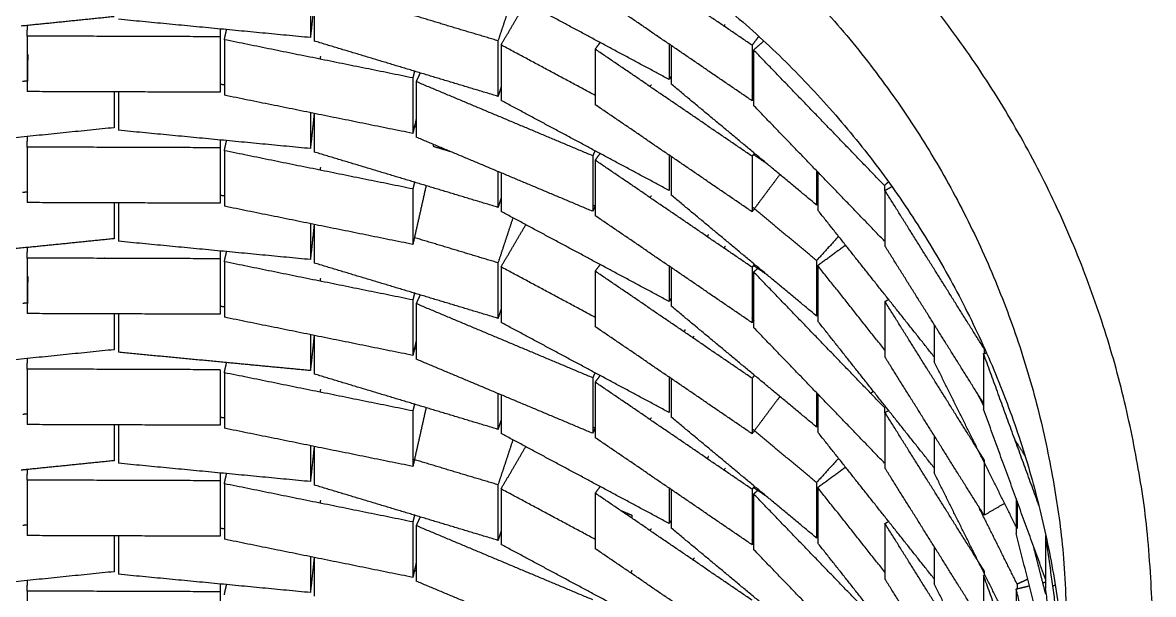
# Model space of a CAD drawing. Header units: centimetres. Extents: x 0 to 19.8, y 0 to 41.5.
# Drawn here: x 17.717 to 18.941, y 15.222 to 15.84 of the extents above; entities that cross this region are included whole.
import ezdxf

# ---------------------------------------------------------------- set-up
doc = ezdxf.new("R2010")
doc.units = ezdxf.units.CM
doc.layers.add('Make2D$Visible$Curves', color=7, linetype='Continuous', true_color=0x000000)

msp = doc.modelspace()

# ---------------------------------------------------------------- linework, layer by layer
at = {"layer": 'Make2D$Visible$Curves', "color": 18, "lineweight": -3, "true_color": 0x000000}
for points, weights, knots in [([(18.9403, 15.1694), (18.9403, 15.184), (18.9399, 15.1985), (18.92, 15.9618), (18.2011, 16.219), (17.6678, 16.4098), (17.1993, 16.0917)], [0.992137350088, 0.995976141069, 1, 0.825021666223, 1, 0.864071957732, 0.939329292259], [-0.566626, -0.566626, -0.566626, -0.535834, -0.535834, 0.80315, 0.80315, 1.84331, 1.84331, 1.84331]), ([(17.2166, 15.9899), (17.6532, 16.314), (18.1659, 16.1329), (18.8388, 15.8951), (18.8473, 15.1815), (18.8473, 15.1755), (18.8473, 15.1694)], [0.941506293451, 0.856573638651, 1, 0.819835262239, 1, 0.998141321531, 0.996320993359], [2.515272, 2.515272, 2.515272, 3.597399, 3.597399, 4.956711, 4.956711, 4.970734, 4.970734, 4.970734]), ([(17.2288, 15.8989), (17.6624, 16.2108), (18.1659, 16.0329), (18.8126, 15.8044), (18.8461, 15.1194)], [0.938958815068, 0.858769819386, 1, 0.825641357276, 0.988762031209], [2.531842, 2.531842, 2.531842, 3.597399, 3.597399, 4.912905, 4.912905, 4.912905])]:
    msp.add_rational_spline(points, weights, degree=2, knots=knots, dxfattribs=at)
for points in [[(18.5064, 15.8151), (18.4216, 15.873), (18.3367, 15.9309)], [(18.4167, 15.7781), (18.3257, 15.8268), (18.2348, 15.8755)], [(18.5064, 15.7551), (18.4216, 15.813), (18.3367, 15.8709)], [(18.0285, 15.8622), (18.0285, 15.8428), (18.0285, 15.8234)], [(18.0326, 15.8614), (18.0306, 15.8424), (18.0285, 15.8234)], [(18.0326, 15.8612), (18.0326, 15.8405), (18.0326, 15.8197)], [(18.2477, 15.8686), (18.2396, 15.8442), (18.2315, 15.8199)], [(18.2348, 15.8155), (18.2482, 15.8384), (18.2617, 15.8614)], [(17.8161, 15.846), (17.7658, 15.8409), (17.7155, 15.8358)], [(18.2315, 15.8199), (18.1856, 15.8337), (18.1397, 15.8475)], [(17.7222, 15.825), (17.7222, 15.8308), (17.7223, 15.8366)], [(18.0285, 15.8234), (17.9247, 15.8333), (17.8209, 15.8432)], [(17.931, 15.8327), (17.9309, 15.8285), (17.9309, 15.8243)], [(18.4761, 15.8362), (18.4768, 15.837), (18.4774, 15.8377)], [(17.9309, 15.8243), (17.8266, 15.8247), (17.7222, 15.825)], [(17.7222, 15.825), (17.7222, 15.795), (17.7222, 15.765)], [(17.9309, 15.8243), (17.9309, 15.7943), (17.9309, 15.7643)], [(17.9354, 15.8211), (17.9366, 15.8266), (17.9378, 15.832)], [(18.1394, 15.7798), (18.0374, 15.8004), (17.9354, 15.8211)], [(17.9354, 15.8211), (17.9354, 15.7911), (17.9354, 15.7611)], [(18.5138, 15.8249), (18.5101, 15.82), (18.5064, 15.8151)], [(18.5081, 15.81), (18.5138, 15.815), (18.5194, 15.82)], [(18.2315, 15.7599), (18.1321, 15.7898), (18.0326, 15.8197)], [(18.2315, 15.8199), (18.2315, 15.7899), (18.2315, 15.7599)], [(18.3367, 15.7609), (18.2857, 15.7882), (18.2348, 15.8155)], [(18.2348, 15.8155), (18.2348, 15.7855), (18.2348, 15.7555)], [(18.3367, 15.8109), (18.3393, 15.8144), (18.342, 15.8179)], [(18.5064, 15.6951), (18.4216, 15.753), (18.3367, 15.8109)], [(18.3367, 15.8109), (18.3367, 15.7809), (18.3367, 15.7509)], [(18.4167, 15.8163), (18.4167, 15.7972), (18.4167, 15.7781)], [(18.4189, 15.8148), (18.4189, 15.794), (18.4189, 15.7732)], [(18.5064, 15.8151), (18.5064, 15.7851), (18.5064, 15.7551)], [(18.6496, 15.6635), (18.5789, 15.7367), (18.5081, 15.81)], [(18.5081, 15.81), (18.5081, 15.78), (18.5081, 15.75)], [(17.7227, 15.7765), (17.7229, 15.7908), (17.723, 15.805)], [(18.0393, 15.8029), (18.0391, 15.8016), (18.039, 15.8003)], [(18.1411, 15.7874), (18.1403, 15.7836), (18.1394, 15.7798)], [(18.1431, 15.7757), (18.1453, 15.7805), (18.1475, 15.7852)], [(17.7232, 15.7766), (17.7202, 15.7763), (17.7171, 15.7759)], [(17.9355, 15.7723), (17.9332, 15.7725), (17.9309, 15.7727)], [(18.1394, 15.7798), (18.1394, 15.7498), (18.1394, 15.7198)], [(18.334, 15.6956), (18.2385, 15.7357), (18.1431, 15.7757)], [(18.1431, 15.7757), (18.1431, 15.7457), (18.1431, 15.7157)], [(18.3963, 15.7708), (18.3969, 15.7716), (18.3975, 15.7724)], [(18.419, 15.7821), (18.4178, 15.7801), (18.4167, 15.7781)], [(18.5762, 15.6424), (18.4976, 15.7078), (18.4189, 15.7732)], [(17.9309, 15.7643), (17.8266, 15.7647), (17.7222, 15.765)], [(17.8161, 15.7647), (17.8161, 15.7453), (17.8161, 15.726)], [(17.8209, 15.7641), (17.8209, 15.7437), (17.8209, 15.7232)], [(18.1394, 15.7198), (18.0374, 15.7404), (17.9354, 15.7611)], [(18.2348, 15.7697), (18.2332, 15.7648), (18.2315, 15.7599)], [(18.5081, 15.759), (18.5073, 15.7597), (18.5064, 15.7604)], [(18.4167, 15.6581), (18.3257, 15.7068), (18.2348, 15.7555)], [(18.5064, 15.6351), (18.4216, 15.693), (18.3367, 15.7509)], [(18.5081, 15.7574), (18.5073, 15.7562), (18.5064, 15.7551)], [(18.6496, 15.6035), (18.5789, 15.6767), (18.5081, 15.75)], [(18.0285, 15.7422), (18.0285, 15.7228), (18.0285, 15.7034)], [(18.0326, 15.7414), (18.0306, 15.7224), (18.0285, 15.7034)], [(18.0326, 15.7413), (18.0326, 15.7205), (18.0326, 15.6997)], [(18.1431, 15.7362), (18.1413, 15.728), (18.1394, 15.7198)], [(17.8161, 15.726), (17.7122, 15.7155), (17.6084, 15.7049)], [(18.0285, 15.7034), (17.9247, 15.7133), (17.8209, 15.7232)], [(18.1433, 15.7264), (18.1417, 15.7269), (18.14, 15.7274)], [(17.7222, 15.705), (17.7222, 15.7107), (17.7223, 15.7165)], [(17.931, 15.7127), (17.9309, 15.7085), (17.9309, 15.7043)], [(17.9354, 15.7011), (17.9366, 15.7067), (17.9379, 15.7123)], [(18.334, 15.6356), (18.2385, 15.6757), (18.1431, 15.7157)], [(17.9309, 15.7043), (17.8266, 15.7047), (17.7222, 15.705)], [(17.7222, 15.705), (17.7222, 15.675), (17.7222, 15.645)], [(17.9309, 15.7043), (17.9309, 15.6743), (17.9309, 15.6443)], [(18.1394, 15.6598), (18.0374, 15.6804), (17.9354, 15.7011)], [(17.9354, 15.7011), (17.9354, 15.6711), (17.9354, 15.6411)], [(18.2315, 15.6399), (18.1321, 15.6698), (18.0326, 15.6997)], [(18.1614, 15.7081), (18.1614, 15.707), (18.1614, 15.706)], [(18.1614, 15.7059), (18.1703, 15.7033), (18.1792, 15.7006)], [(18.3365, 15.701), (18.3352, 15.6983), (18.334, 15.6956)], [(18.3367, 15.6909), (18.3395, 15.6946), (18.3423, 15.6984)], [(18.5089, 15.6984), (18.5077, 15.6968), (18.5064, 15.6951)], [(18.334, 15.6956), (18.334, 15.6656), (18.334, 15.6356)], [(18.5064, 15.5751), (18.4216, 15.633), (18.3367, 15.6909)], [(18.3367, 15.6909), (18.3367, 15.6609), (18.3367, 15.6309)], [(18.4167, 15.6963), (18.4167, 15.6772), (18.4167, 15.6581)], [(18.4189, 15.6948), (18.4189, 15.674), (18.4189, 15.6532)], [(18.5064, 15.6951), (18.5064, 15.6651), (18.5064, 15.6351)], [(18.5079, 15.6971), (18.515, 15.6923), (18.522, 15.6875)], [(17.9312, 15.6844), (17.9315, 15.6844), (17.9317, 15.6844)], [(18.0393, 15.6829), (18.0391, 15.6815), (18.039, 15.6801)], [(18.2315, 15.6784), (18.2315, 15.6591), (18.2315, 15.6399)], [(18.2348, 15.6772), (18.2348, 15.6564), (18.2348, 15.6355)], [(18.5368, 15.6758), (18.5216, 15.6555), (18.5064, 15.6351)], [(18.5762, 15.6786), (18.5762, 15.6605), (18.5762, 15.6424)], [(18.5774, 15.6783), (18.5774, 15.6577), (18.5774, 15.6371)], [(18.1411, 15.6671), (18.1403, 15.6635), (18.1394, 15.6598)], [(18.1537, 15.6634), (18.1466, 15.6316), (18.1394, 15.5998)], [(18.6543, 15.6677), (18.652, 15.6656), (18.6496, 15.6635)], [(18.6496, 15.6635), (18.6496, 15.6608), (18.6496, 15.6581)], [(18.6502, 15.6581), (18.6541, 15.6604), (18.658, 15.6626)], [(17.7227, 15.6565), (17.7199, 15.6562), (17.7171, 15.6559)], [(17.9352, 15.6523), (17.933, 15.6525), (17.9309, 15.6527)], [(18.1394, 15.6598), (18.1394, 15.6298), (18.1394, 15.5998)], [(18.2348, 15.6497), (18.2332, 15.6448), (18.2315, 15.6399)], [(18.3961, 15.6506), (18.3968, 15.6515), (18.3975, 15.6524)], [(18.5762, 15.5224), (18.4976, 15.5878), (18.4189, 15.6532)], [(18.7575, 15.487), (18.7038, 15.5726), (18.6502, 15.6581)], [(18.6502, 15.6581), (18.6502, 15.6281), (18.6502, 15.5981)], [(17.9309, 15.6443), (17.8266, 15.6447), (17.7222, 15.645)], [(17.8161, 15.6447), (17.8161, 15.6253), (17.8161, 15.606)], [(17.8209, 15.645), (17.8209, 15.6241), (17.8209, 15.6032)], [(18.1394, 15.5998), (18.0374, 15.6204), (17.9354, 15.6411)], [(18.3365, 15.641), (18.3352, 15.6383), (18.334, 15.6356)], [(18.3342, 15.637), (18.3344, 15.6369), (18.3346, 15.6368)], [(18.3363, 15.6412), (18.3353, 15.6417), (18.3343, 15.6422)], [(18.5762, 15.5824), (18.5413, 15.6114), (18.5064, 15.6404)], [(18.5773, 15.6436), (18.5768, 15.643), (18.5762, 15.6424)], [(18.7035, 15.4782), (18.6404, 15.5576), (18.5774, 15.6371)], [(18.2477, 15.6287), (18.2396, 15.6043), (18.2315, 15.5799)], [(18.4167, 15.5381), (18.3257, 15.5868), (18.2348, 15.6355)], [(18.5064, 15.5151), (18.4216, 15.573), (18.3367, 15.6309)], [(18.0285, 15.6222), (18.0285, 15.6028), (18.0285, 15.5834)], [(18.0326, 15.6215), (18.0306, 15.6025), (18.0285, 15.5834)], [(18.0326, 15.6215), (18.0326, 15.6006), (18.0326, 15.5797)], [(18.2348, 15.5755), (18.2482, 15.5984), (18.2617, 15.6214)], [(17.8161, 15.606), (17.7693, 15.6012), (17.7225, 15.5965)], [(18.0285, 15.5834), (17.9247, 15.5933), (17.8209, 15.6032)], [(18.2315, 15.5799), (18.1863, 15.5935), (18.1411, 15.6071)], [(18.459, 15.6104), (18.4585, 15.6095), (18.4579, 15.6085)], [(18.6001, 15.6087), (18.5882, 15.5955), (18.5762, 15.5824)], [(18.6502, 15.604), (18.6499, 15.6037), (18.6496, 15.6035)], [(17.7222, 15.5965), (17.6653, 15.5907), (17.6084, 15.5849)], [(17.7222, 15.585), (17.7222, 15.5907), (17.7223, 15.5965)], [(17.931, 15.5927), (17.9309, 15.5885), (17.9309, 15.5843)], [(17.9354, 15.5811), (17.9366, 15.5866), (17.9378, 15.592)], [(18.4759, 15.596), (18.4768, 15.597), (18.4777, 15.598)], [(18.5774, 15.5771), (18.5926, 15.5882), (18.6077, 15.5993)], [(18.757, 15.4279), (18.7036, 15.513), (18.6502, 15.5981)], [(17.9309, 15.5843), (17.8266, 15.5847), (17.7222, 15.585)], [(17.7222, 15.585), (17.7222, 15.555), (17.7222, 15.525)], [(17.8055, 15.5854), (17.8056, 15.5852), (17.8056, 15.585)], [(17.9309, 15.5843), (17.9309, 15.5543), (17.9309, 15.5243)], [(18.1394, 15.5398), (18.0374, 15.5604), (17.9354, 15.5811)], [(17.9354, 15.5811), (17.9354, 15.5511), (17.9354, 15.5211)], [(18.2315, 15.5199), (18.1321, 15.5498), (18.0326, 15.5797)], [(18.2315, 15.5799), (18.2315, 15.5499), (18.2315, 15.5199)], [(18.3367, 15.5209), (18.2857, 15.5482), (18.2348, 15.5755)], [(18.2348, 15.5755), (18.2348, 15.5455), (18.2348, 15.5155)], [(18.3367, 15.5709), (18.3396, 15.5747), (18.3424, 15.5785)], [(18.4167, 15.5763), (18.4167, 15.5572), (18.4167, 15.5381)], [(18.509, 15.5786), (18.5077, 15.5768), (18.5064, 15.5751)], [(18.5079, 15.5771), (18.5148, 15.5724), (18.5217, 15.5677)], [(18.5762, 15.5824), (18.5762, 15.5524), (18.5762, 15.5224)], [(18.6502, 15.4854), (18.6138, 15.5312), (18.5774, 15.5771)], [(18.5774, 15.5771), (18.5774, 15.5471), (18.5774, 15.5171)], [(17.7227, 15.5366), (17.7229, 15.5508), (17.723, 15.565)], [(18.5064, 15.4551), (18.4216, 15.513), (18.3367, 15.5709)], [(18.3367, 15.5709), (18.3367, 15.5409), (18.3367, 15.5109)], [(18.4189, 15.5748), (18.4189, 15.554), (18.4189, 15.5332)], [(18.5064, 15.5751), (18.5064, 15.5451), (18.5064, 15.5151)], [(18.5081, 15.57), (18.5107, 15.5723), (18.5134, 15.5746)], [(18.6496, 15.4235), (18.5789, 15.4967), (18.5081, 15.57)], [(18.5081, 15.57), (18.5081, 15.54), (18.5081, 15.51)], [(18.0393, 15.5629), (18.0391, 15.5616), (18.039, 15.5603)], [(18.0642, 15.5551), (18.0642, 15.5551), (18.0643, 15.5552)], [(18.1411, 15.5471), (18.1403, 15.5435), (18.1394, 15.5398)], [(18.1394, 15.5398), (18.1394, 15.5098), (18.1394, 15.4798)], [(18.1431, 15.5357), (18.1453, 15.5405), (18.1475, 15.5453)], [(18.4192, 15.5424), (18.4179, 15.5403), (18.4167, 15.5381)], [(18.6502, 15.5381), (18.6524, 15.5394), (18.6546, 15.5407)], [(17.7228, 15.5365), (17.72, 15.5362), (17.7172, 15.536)], [(17.9355, 15.5323), (17.9332, 15.5325), (17.931, 15.5327)], [(18.334, 15.4556), (18.2385, 15.4957), (18.1431, 15.5357)], [(18.1431, 15.5357), (18.1431, 15.5057), (18.1431, 15.4757)], [(18.2348, 15.5297), (18.2332, 15.5248), (18.2315, 15.5199)], [(18.5762, 15.4024), (18.4976, 15.4678), (18.4189, 15.5332)], [(18.5762, 15.5351), (18.5768, 15.5346), (18.5774, 15.5341)], [(18.7575, 15.367), (18.7038, 15.4526), (18.6502, 15.5381)], [(18.6502, 15.5381), (18.6502, 15.5081), (18.6502, 15.4781)], [(17.9309, 15.5243), (17.8266, 15.5247), (17.7222, 15.525)], [(17.7989, 15.5248), (17.799, 15.5248), (17.799, 15.5248)], [(17.8055, 15.5254), (17.8056, 15.525), (17.8056, 15.5246)], [(17.8161, 15.5247), (17.8161, 15.5053), (17.8161, 15.486)], [(17.8209, 15.5247), (17.8209, 15.5039), (17.8209, 15.4832)], [(18.1394, 15.4798), (18.0374, 15.5004), (17.9354, 15.5211)], [(18.4167, 15.4181), (18.3257, 15.4668), (18.2348, 15.5155)], [(18.5081, 15.519), (18.5073, 15.5197), (18.5064, 15.5204)], [(18.5084, 15.5177), (18.5074, 15.5164), (18.5064, 15.5151)], [(18.5774, 15.5236), (18.5768, 15.523), (18.5762, 15.5224)], [(18.7035, 15.3582), (18.6404, 15.4376), (18.5774, 15.5171)], [(18.0285, 15.5022), (18.0285, 15.4828), (18.0285, 15.4634)], [(18.5064, 15.3951), (18.4216, 15.453), (18.3367, 15.5109)], [(18.4339, 15.5076), (18.4334, 15.5066), (18.4328, 15.5056)], [(18.4498, 15.5073), (18.45, 15.5074), (18.4501, 15.5076)], [(18.6496, 15.3635), (18.5789, 15.4367), (18.5081, 15.51)], [(18.7035, 15.5131), (18.7035, 15.493), (18.7035, 15.4728)], [(18.0326, 15.5014), (18.0306, 15.4824), (18.0285, 15.4634)], [(18.0326, 15.5015), (18.0326, 15.4806), (18.0326, 15.4597)], [(18.1431, 15.4962), (18.1421, 15.4918), (18.1411, 15.4874)], [(18.4425, 15.4992), (18.4431, 15.4999), (18.4437, 15.5006)], [(17.8161, 15.486), (17.7122, 15.4755), (17.6084, 15.4649)], [(17.9375, 15.4721), (17.8792, 15.4776), (17.8209, 15.4832)], [(18.1431, 15.4865), (18.1413, 15.487), (18.1394, 15.4876)], [(18.1411, 15.4871), (18.1403, 15.4835), (18.1394, 15.4798)], [(18.7575, 15.307), (18.7038, 15.3926), (18.6502, 15.4781)], [(18.7569, 15.4817), (18.7585, 15.4822), (18.7601, 15.4827)], [(18.8168, 15.3176), (18.7868, 15.3996), (18.7569, 15.4817)], [(18.7569, 15.4817), (18.7569, 15.4517), (18.7569, 15.4217)], [(18.7575, 15.487), (18.7575, 15.4845), (18.7575, 15.4819)], [(17.7222, 15.465), (17.7222, 15.4707), (17.7223, 15.4765)], [(17.9354, 15.4611), (17.9366, 15.4666), (17.9378, 15.472)], [(18.0285, 15.4634), (17.9833, 15.4677), (17.9381, 15.472)], [(18.334, 15.3956), (18.2385, 15.4357), (18.1431, 15.4757)], [(18.7932, 15.2926), (18.7484, 15.3827), (18.7035, 15.4728)], [(17.9309, 15.4643), (17.8266, 15.4647), (17.7222, 15.465)], [(17.7222, 15.465), (17.7222, 15.435), (17.7222, 15.405)], [(17.9309, 15.4643), (17.9309, 15.4343), (17.9309, 15.4043)], [(18.1394, 15.4198), (18.0374, 15.4404), (17.9354, 15.4611)], [(17.9354, 15.4611), (17.9354, 15.4311), (17.9354, 15.4011)], [(18.2315, 15.3999), (18.1321, 15.4298), (18.0326, 15.4597)], [(18.3365, 15.461), (18.3352, 15.4583), (18.334, 15.4556)], [(18.334, 15.4556), (18.334, 15.4256), (18.334, 15.3956)], [(18.3367, 15.4509), (18.3394, 15.4545), (18.3422, 15.4582)], [(18.4167, 15.4563), (18.4167, 15.4372), (18.4167, 15.4181)], [(18.4189, 15.4548), (18.4189, 15.434), (18.4189, 15.4132)], [(18.5089, 15.4584), (18.5077, 15.4567), (18.5064, 15.4551)], [(18.5064, 15.4551), (18.5064, 15.4251), (18.5064, 15.3951)], [(18.0393, 15.4429), (18.0391, 15.4415), (18.039, 15.4401)], [(18.5064, 15.3351), (18.4216, 15.393), (18.3367, 15.4509)], [(18.3367, 15.4509), (18.3367, 15.4209), (18.3367, 15.3909)], [(18.6348, 15.4391), (18.6363, 15.4401), (18.6377, 15.4411)], [(18.2315, 15.4386), (18.2315, 15.4192), (18.2315, 15.3999)], [(18.2348, 15.4372), (18.2348, 15.4164), (18.2348, 15.3955)], [(18.5365, 15.4354), (18.5214, 15.4153), (18.5064, 15.3951)], [(18.5762, 15.4385), (18.5762, 15.4204), (18.5762, 15.4024)], [(18.5774, 15.4383), (18.5774, 15.4177), (18.5774, 15.3971)], [(18.7237, 15.433), (18.7236, 15.4329), (18.7235, 15.4328)], [(18.7569, 15.4255), (18.754, 15.4315), (18.751, 15.4374)], [(17.7222, 15.4165), (17.7198, 15.4162), (17.7175, 15.416)], [(18.1411, 15.4271), (18.1403, 15.4235), (18.1394, 15.4198)], [(18.1537, 15.4234), (18.1466, 15.3916), (18.1394, 15.3598)], [(18.1394, 15.4198), (18.1394, 15.3898), (18.1394, 15.3598)], [(18.651, 15.4248), (18.6503, 15.4241), (18.6496, 15.4235)], [(18.6496, 15.4235), (18.6496, 15.4208), (18.6496, 15.4181)], [(18.6502, 15.4181), (18.6523, 15.4194), (18.6544, 15.4206)], [(18.7575, 15.247), (18.7038, 15.3326), (18.6502, 15.4181)], [(18.6502, 15.4181), (18.6502, 15.3881), (18.6502, 15.3581)], [(18.8239, 15.238), (18.7904, 15.3298), (18.7569, 15.4217)], [(17.9309, 15.4043), (17.8266, 15.4047), (17.7222, 15.405)], [(17.8055, 15.4054), (17.8056, 15.4051), (17.8056, 15.4047)], [(17.8161, 15.4047), (17.8161, 15.3853), (17.8161, 15.366)], [(17.8209, 15.4047), (17.8209, 15.3839), (17.8209, 15.3632)], [(17.9353, 15.4123), (17.9335, 15.4125), (17.9316, 15.4126)], [(18.2348, 15.4099), (18.2332, 15.4049), (18.2315, 15.3999)], [(18.3961, 15.4106), (18.3968, 15.4115), (18.3975, 15.4124)], [(18.5762, 15.2824), (18.4976, 15.3478), (18.4189, 15.4132)], [(18.6963, 15.4049), (18.6961, 15.4048), (18.696, 15.4046)], [(18.1394, 15.3598), (18.0374, 15.3804), (17.9354, 15.4011)], [(18.4167, 15.2981), (18.3257, 15.3468), (18.2348, 15.3955)], [(18.3367, 15.4015), (18.3353, 15.3985), (18.334, 15.3956)], [(18.3364, 15.4011), (18.3353, 15.4017), (18.3341, 15.4023)], [(18.5762, 15.3424), (18.5413, 15.3714), (18.5064, 15.4004)], [(18.5774, 15.4036), (18.5768, 15.403), (18.5762, 15.4024)], [(18.7035, 15.2382), (18.6404, 15.3176), (18.5774, 15.3971)], [(18.7035, 15.3931), (18.7035, 15.373), (18.7035, 15.3528)], [(18.0285, 15.3822), (18.0285, 15.3628), (18.0285, 15.3434)], [(18.0326, 15.3814), (18.0306, 15.3624), (18.0285, 15.3434)], [(18.0326, 15.381), (18.0326, 15.3604), (18.0326, 15.3397)], [(18.2477, 15.3888), (18.2396, 15.3643), (18.2315, 15.3399)], [(18.2348, 15.3355), (18.2482, 15.3584), (18.2616, 15.3813)], [(18.5064, 15.2751), (18.4216, 15.333), (18.3367, 15.3909)], [(18.7454, 15.3888), (18.745, 15.3886), (18.7447, 15.3883)], [(18.7911, 15.388), (18.7965, 15.3794), (18.8019, 15.3708)], [(18.2315, 15.3399), (18.1855, 15.3537), (18.1394, 15.3676)], [(18.4592, 15.3706), (18.4585, 15.3696), (18.4579, 15.3685)], [(18.6, 15.3686), (18.5881, 15.3555), (18.5762, 15.3424)], [(17.7222, 15.3565), (17.719, 15.3561), (17.7157, 15.3558)], [(17.7222, 15.345), (17.7222, 15.3507), (17.7223, 15.3565)], [(17.8161, 15.366), (17.7693, 15.3612), (17.7225, 15.3565)], [(18.0285, 15.3434), (17.9247, 15.3533), (17.8209, 15.3632)], [(18.4759, 15.356), (18.4767, 15.3569), (18.4775, 15.3578)], [(18.5774, 15.3371), (18.5925, 15.3481), (18.6077, 15.3592)], [(18.7575, 15.187), (18.7038, 15.2726), (18.6502, 15.3581)], [(18.7575, 15.367), (18.7575, 15.337), (18.7575, 15.307)], [(17.9309, 15.3443), (17.8266, 15.3447), (17.7222, 15.345)], [(17.7222, 15.345), (17.7222, 15.315), (17.7222, 15.285)], [(17.931, 15.3521), (17.9309, 15.3482), (17.9309, 15.3443)], [(17.9309, 15.3443), (17.9309, 15.3143), (17.9309, 15.2843)], [(17.9354, 15.3411), (17.9366, 15.3466), (17.9378, 15.352)], [(18.792, 15.1751), (18.7477, 15.264), (18.7035, 15.3528)], [(18.1394, 15.2998), (18.0374, 15.3204), (17.9354, 15.3411)], [(17.9354, 15.3411), (17.9354, 15.3111), (17.9354, 15.2811)], [(18.2315, 15.2799), (18.1321, 15.3098), (18.0326, 15.3397)], [(18.2315, 15.3399), (18.2315, 15.3099), (18.2315, 15.2799)], [(18.3367, 15.2809), (18.2858, 15.3082), (18.2348, 15.3355)], [(18.2348, 15.3355), (18.2348, 15.3055), (18.2348, 15.2755)], [(18.3367, 15.3309), (18.3395, 15.3345), (18.3422, 15.3382)], [(18.5064, 15.2151), (18.4216, 15.273), (18.3367, 15.3309)], [(18.3367, 15.3309), (18.3367, 15.3009), (18.3367, 15.2709)], [(18.4167, 15.3363), (18.4167, 15.3172), (18.4167, 15.2981)], [(18.4189, 15.3348), (18.4189, 15.314), (18.4189, 15.2932)], [(18.5089, 15.3384), (18.5077, 15.3368), (18.5064, 15.3351)], [(18.5064, 15.3351), (18.5064, 15.3051), (18.5064, 15.2751)], [(18.5079, 15.3371), (18.5148, 15.3324), (18.5217, 15.3277)], [(18.5081, 15.33), (18.5108, 15.3323), (18.5134, 15.3347)], [(18.5762, 15.3424), (18.5762, 15.3124), (18.5762, 15.2824)], [(18.6502, 15.2454), (18.6138, 15.2912), (18.5774, 15.3371)], [(18.5774, 15.3371), (18.5774, 15.3071), (18.5774, 15.2771)], [(18.0393, 15.3229), (18.0391, 15.3217), (18.039, 15.3205)], [(18.6496, 15.1835), (18.5789, 15.2567), (18.5081, 15.33)], [(18.5081, 15.33), (18.5081, 15.3), (18.5081, 15.27)], [(18.7798, 15.3199), (18.7687, 15.3135), (18.7575, 15.307)], [(18.7921, 15.3252), (18.7921, 15.3062), (18.7921, 15.2873)], [(18.7932, 15.3223), (18.7932, 15.3074), (18.7932, 15.2926)], [(18.1412, 15.3075), (18.1403, 15.3036), (18.1394, 15.2998)], [(18.3638, 15.3124), (18.37, 15.3098), (18.3762, 15.3072)], [(18.3762, 15.3072), (18.3762, 15.3056), (18.3762, 15.3039)], [(18.7932, 15.2326), (18.7721, 15.275), (18.751, 15.3174)], [(17.7222, 15.2965), (17.7197, 15.2962), (17.7172, 15.296)], [(18.1394, 15.2998), (18.1394, 15.2698), (18.1394, 15.2398)], [(18.1431, 15.2957), (18.1453, 15.3005), (18.1475, 15.3052)], [(18.334, 15.2156), (18.2385, 15.2557), (18.1431, 15.2957)], [(18.1431, 15.2957), (18.1431, 15.2657), (18.1431, 15.2357)], [(18.419, 15.302), (18.4178, 15.3001), (18.4167, 15.2981)], [(18.5763, 15.295), (18.5768, 15.2946), (18.5774, 15.2941)], [(18.6502, 15.2981), (18.6522, 15.2993), (18.6542, 15.3005)], [(18.7575, 15.127), (18.7038, 15.2126), (18.6502, 15.2981)], [(18.6502, 15.2981), (18.6502, 15.2681), (18.6502, 15.2381)], [(17.9309, 15.2843), (17.8266, 15.2847), (17.7222, 15.285)], [(17.8161, 15.2848), (17.8161, 15.2654), (17.8161, 15.246)], [(17.8209, 15.2847), (17.8209, 15.2639), (17.8209, 15.2432)], [(17.9356, 15.2923), (17.9335, 15.2925), (17.9314, 15.2927)], [(18.2348, 15.2897), (18.2332, 15.2848), (18.2315, 15.2799)], [(18.396, 15.2904), (18.3967, 15.2914), (18.3975, 15.2924)], [(18.5762, 15.1624), (18.4976, 15.2278), (18.4189, 15.2932)], [(18.5065, 15.2931), (18.5073, 15.2924), (18.5081, 15.2917)], [(18.5774, 15.2837), (18.5768, 15.283), (18.5762, 15.2824)], [(18.8394, 15.1019), (18.8158, 15.1946), (18.7921, 15.2873)], [(18.824, 15.285), (18.824, 15.2565), (18.824, 15.2279)], [(18.1394, 15.2398), (18.0374, 15.2604), (17.9354, 15.2811)], [(18.4167, 15.1781), (18.3257, 15.2268), (18.2348, 15.2755)], [(18.5064, 15.1551), (18.4216, 15.213), (18.3367, 15.2709)], [(18.5081, 15.279), (18.5073, 15.2797), (18.5064, 15.2804)], [(18.5081, 15.2774), (18.5073, 15.2762), (18.5064, 15.2751)], [(18.6496, 15.1235), (18.5789, 15.1967), (18.5081, 15.27)], [(18.7035, 15.1182), (18.6404, 15.1976), (18.5774, 15.2771)], [(18.7035, 15.2731), (18.7035, 15.253), (18.7035, 15.2328)], [(18.8242, 15.2217), (18.8175, 15.2476), (18.8109, 15.2735)], [(18.8464, 15.125), (18.8358, 15.2018), (18.8252, 15.2787)], [(18.0285, 15.2622), (18.0285, 15.2428), (18.0285, 15.2234)], [(18.0326, 15.2614), (18.0306, 15.2424), (18.0285, 15.2234)], [(18.0326, 15.2615), (18.0326, 15.2406), (18.0326, 15.2197)], [(18.4422, 15.2589), (18.4432, 15.2599), (18.4441, 15.261)], [(18.7454, 15.2688), (18.745, 15.2685), (18.7446, 15.2682)], [(18.8144, 15.2611), (18.8149, 15.2613), (18.8155, 15.2615)], [(17.8161, 15.246), (17.7122, 15.2355), (17.6084, 15.2249)], [(18.1431, 15.2563), (18.1413, 15.2481), (18.1394, 15.2398)], [(18.1431, 15.2465), (18.1413, 15.247), (18.1394, 15.2476)], [(18.3762, 15.2472), (18.3756, 15.2458), (18.375, 15.2445)], [(18.7575, 15.247), (18.7575, 15.2444), (18.7575, 15.2417)], [(17.7222, 15.225), (17.7222, 15.2307), (17.7223, 15.2365)], [(18.0285, 15.2234), (17.9247, 15.2333), (17.8209, 15.2432)], [(17.931, 15.2327), (17.9309, 15.2285), (17.9309, 15.2243)], [(18.334, 15.1556), (18.2385, 15.1957), (18.1431, 15.2357)], [(18.7575, 15.067), (18.7038, 15.1526), (18.6502, 15.2381)], [(18.7932, 15.0526), (18.7484, 15.1427), (18.7035, 15.2328)], [(18.7569, 15.2417), (18.7579, 15.242), (18.7588, 15.2423)], [(18.8109, 15.0935), (18.7839, 15.1676), (18.7569, 15.2417)], [(18.7569, 15.2417), (18.7569, 15.2117), (18.7569, 15.1817)], [(18.8048, 15.2379), (18.799, 15.2352), (18.7932, 15.2326)], [(18.8214, 15.2343), (18.8228, 15.2346), (18.8241, 15.2349)], [(17.9309, 15.2243), (17.8266, 15.2247), (17.7222, 15.225)], [(17.7222, 15.225), (17.7222, 15.195), (17.7222, 15.165)], [(17.9309, 15.2243), (17.9309, 15.1943), (17.9309, 15.1643)], [(17.9354, 15.2211), (17.9366, 15.2266), (17.9378, 15.232)], [(18.7921, 15.2273), (18.7994, 15.229), (18.8067, 15.2308)], [(18.8256, 15.0961), (18.8088, 15.1617), (18.7921, 15.2273)], [(18.7921, 15.2273), (18.7921, 15.1973), (18.7921, 15.1673)], [(18.7932, 15.2326), (18.7932, 15.2302), (18.7932, 15.2277)], [(18.8245, 15.2258), (18.824, 15.2255), (18.8234, 15.2252)], [(18.8432, 15.0882), (18.8336, 15.1581), (18.824, 15.2279)], [(18.8344, 15.2315), (18.8333, 15.2309), (18.8322, 15.2303)]]:
    msp.add_open_spline(points, degree=2, dxfattribs=at)

doc.saveas('drawing.dxf')
